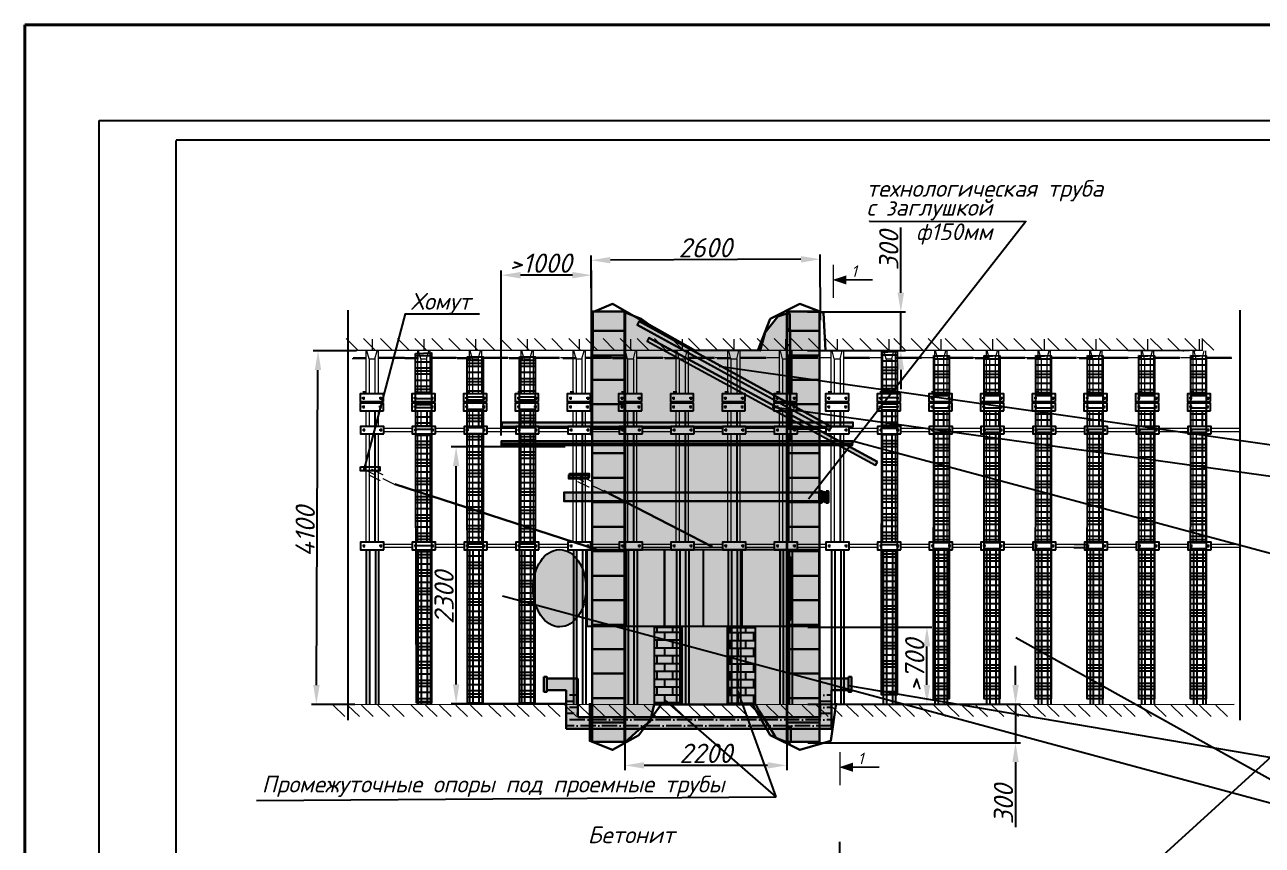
# Model space of a CAD drawing. Header units: millimetres. Extents: x 2479 to 6465, y 644 to 4399.
# Drawn here: x 2479 to 2799.8, y 1701.7 to 1914.6 of the extents above; entities that cross this region are included whole.
import ezdxf

# ---------------------------------------------------------------- set-up
doc = ezdxf.new("R2010")
doc.units = ezdxf.units.MM
doc.header["$PDMODE"] = 1
doc.layers.add('Layer1', color=5, linetype='Continuous')
doc.layers.add('надписи', color=7, linetype='Continuous')
doc.styles.add('3m', font='italict.shx', dxfattribs={"height": 3})
doc.styles.get("Standard").update_dxf_attribs({"font": 'isocpeui.ttf'})
doc.dimstyles.new('ISO-25$0', dxfattribs={"dimtxt": 2.5, "dimasz": 2.5, "dimexe": 1.25, "dimexo": 2, "dimgap": 3, "dimtad": 1, "dimjust": 2, "dimtih": 1, "dimtoh": 1, "dimdec": 3, "dimlfac": 0.1, "dimtxsty": '3m', "dimblk": 'NONE', "dimcen": 2.5, "dimdle": 2, "dimse1": 1, "dimse2": 1, "dimclrd": 256, "dimclrt": 5, "dimadec": 0, "dimazin": 0, "dimtm": 1e-09, "dimtfac": 1, "dimtdec": 3, "dimtmove": 0, "dimatfit": 3, "dimfxl": 0, "dimlwd": 0, "dimlwe": 0, "dimarcsym": 0})

# ---------------------------------------------------------------- blocks, each defined once
blk = doc.blocks.new('zam1')
at = {"color": 5, "linetype": 'Continuous'}
blk.add_line((-3.01, 0, 2), (-3.01, 0, 2), dxfattribs=at)
at = {"color": 12, "linetype": 'Continuous'}
for p, q in [((-2.58, 1, 2.5), (-1.84, 1, 2.5)), ((-2.23, 1.4, 2.5), (-2.23, 0.61, 2.5)), ((1.8, 1, 2.5), (2.54, 1, 2.5)), ((2.16, 1.4, 2.5), (2.16, 0.61, 2.5))]:
    blk.add_line(p, q, dxfattribs=at)
blk.add_3dface([(-3.01, 0, 2), (-3.01, 1.96, 2), (3.01, 1.96, 2), (3.01, 0, 2)])
blk = doc.blocks.new('рама')
at = {"color": 7, "linetype": 'Continuous', "lineweight": 0}
for p, q in [((170.65, 2238.06), (170.65, 2241.06)), ((162.34, 2236.06), (169.13, 2236.04)), ((162.35, 2236.31), (169.13, 2236.29)), ((169.16, 2238.05), (169.16, 2233.56)), ((170, 2235.95), (169.44, 2238.05)), ((170, 2235.95), (170, 2233.56)), ((171.51, 2235.95), (172.07, 2238.05)), ((171.51, 2235.95), (171.51, 2233.56)), ((172.38, 2238.05), (172.38, 2233.56)), ((169.16, 2233.56), (169.16, 2226.89)), ((170, 2233.56), (170, 2226.89)), ((171.51, 2233.56), (171.51, 2226.89)), ((172.38, 2233.56), (172.38, 2226.89)), ((169.16, 2222.5), (169.16, 2218.53)), ((171.51, 2222.5), (171.51, 2218.53)), ((172.38, 2222.5), (172.38, 2218.53)), ((169.16, 2216.54), (169.16, 2188.43)), ((171.51, 2216.54), (171.51, 2188.4)), ((172.38, 2216.54), (172.38, 2188.4))]:
    blk.add_line(p, q, dxfattribs=at)
at = {"color": 7, "lineweight": 13}
blk.add_line((175.6, 2236.31), (172.31, 2236.31), dxfattribs=at)
at = {"color": 12, "linetype": 'Continuous'}
for p, q in [((168.51, 2226.16, 2.5), (168.51, 2225.37, 2.5)), ((172.96, 2226.16, 2.5), (172.96, 2225.37, 2.5)), ((168.16, 2225.76, 2.5), (168.9, 2225.76, 2.5)), ((168.22, 2223.49, 2.5), (168.96, 2223.49, 2.5)), ((168.58, 2223.89, 2.5), (168.58, 2223.1, 2.5)), ((172.61, 2225.76, 2.5), (173.35, 2225.76, 2.5)), ((172.61, 2223.49, 2.5), (173.35, 2223.49, 2.5)), ((172.96, 2223.89, 2.5), (172.96, 2223.1, 2.5))]:
    blk.add_line(p, q, dxfattribs=at)
at = {"color": 2, "linetype": 'Continuous'}
for p, q in [((172.14, 2227.37), (173.02, 2227.37)), ((172.22, 2227.37), (173.1, 2227.37))]:
    blk.add_line(p, q, dxfattribs=at)
at = {"color": 5, "linetype": 'Continuous'}
for p, q in [((167.71, 2224.93, 2), (167.71, 2224.93, 2)), ((167.79, 2224.93, 2), (167.79, 2224.93, 2)), ((167.79, 2222.49, 2), (167.79, 2222.49, 2))]:
    blk.add_line(p, q, dxfattribs=at)
at = {"color": 7, "linetype": 'Continuous'}
for p, q in [((173.81, 2224.93, 2), (167.79, 2224.93, 2)), ((169.12, 2224.93, -0.23), (169.12, 2224.45, -0.14)), ((170.01, 2224.45, -0.58), (170.01, 2224.93, -1)), ((171.5, 2224.93, -0.63), (171.5, 2224.45, -0.36)), ((171.5, 2223.81), (171.5, 2223.81)), ((171.5, 2223.81), (171.5, 2223.81)), ((172.39, 2224.93, -0.78), (172.39, 2224.45, -0.45))]:
    blk.add_line(p, q, dxfattribs=at)
at = {"color": 7}
for p, q in [((169.97, 2222.5), (169.97, 2218.53)), ((169.97, 2216.54), (169.97, 2188.4)), ((169.02, 2186.41), (169.02, 2146.32)), ((169.85, 2186.41), (169.85, 2146.32)), ((171.38, 2186.41), (171.38, 2146.32)), ((172.23, 2186.41), (172.23, 2146.32))]:
    blk.add_line(p, q, dxfattribs=at)
at = {"linetype": 'Continuous', "lineweight": 13}
for p, q in [((160.28, 2217.07), (167.69, 2217.07)), ((160.29, 2217.87), (167.69, 2217.87)), ((160.29, 2187.87), (167.69, 2187.87)), ((160.28, 2187.07), (167.69, 2187.07))]:
    blk.add_line(p, q, dxfattribs=at)
at = {"color": 7, "linetype": 'Continuous', "lineweight": 0}
blk.add_lwpolyline([(169.99, 2235.93), (171.5, 2235.93)], dxfattribs=at)
for points in [[(167.79, 2224.93, 2), (167.79, 2226.89, 2), (173.81, 2226.89, 2), (173.81, 2224.93, 2)], [(167.79, 2222.49, 2), (167.79, 2224.45, 2), (173.81, 2224.45, 2), (173.81, 2222.49, 2)]]:
    blk.add_3dface(points)
at = {"color": 2, "linetype": 'Continuous', "rotation": 359.9999999997382}
for p in [(170.68, 2216.51), (170.68, 2186.44)]:
    blk.add_blockref('zam1', p, dxfattribs=at)
blk = doc.blocks.new('*D233')
at = {"color": 0, "linetype": 'Continuous', "lineweight": -2}
for p, q in [((2565.02, 1829.94), (2553.8, 1829.99)), ((2554.63, 1743.28), (2555.03, 1824.99)), ((2564.57, 1738.23), (2553.36, 1738.29))]:
    blk.add_line(p, q, dxfattribs=at)
at = {"color": 0, "linetype": 'Continuous', "lineweight": 40}
for points in [[(2554.19, 1824.99), (2555.86, 1824.98), (2555.05, 1829.99)], [(2553.8, 1743.28), (2555.46, 1743.27), (2554.61, 1738.28)]]:
    blk.add_solid(points, dxfattribs=at)
at = {"layer": 'Defpoints', "color": 0, "linetype": 'Continuous', "lineweight": 40}
for p in [(2555.05, 1829.99), (2565.64, 1829.94), (2565.2, 1738.23)]:
    blk.add_point(p, dxfattribs=at)
at = {"color": 0, "linetype": 'Continuous', "lineweight": 18, "insert": (2551.7, 1783.12), "char_height": 5, "attachment_point": 5, "rotation": 89.7211}
blk.add_mtext('4100', dxfattribs=at)
blk = doc.blocks.new('*D226')
at = {"color": 0, "linetype": 'Continuous', "lineweight": -2}
for p, q in [((2634.56, 1737.61), (2634.56, 1721.22)), ((2676.56, 1737.61), (2676.56, 1721.22)), ((2671.56, 1722.47), (2639.56, 1722.47))]:
    blk.add_line(p, q, dxfattribs=at)
at = {"color": 0, "linetype": 'Continuous', "lineweight": 40}
for points in [[(2639.56, 1723.3), (2639.56, 1721.63), (2634.56, 1722.47)], [(2671.56, 1723.3), (2671.56, 1721.63), (2676.56, 1722.47)]]:
    blk.add_solid(points, dxfattribs=at)
at = {"layer": 'Defpoints', "color": 0, "linetype": 'Continuous', "lineweight": 40}
for p in [(2634.56, 1738.23), (2676.56, 1738.23), (2634.56, 1722.47)]:
    blk.add_point(p, dxfattribs=at)
at = {"color": 0, "linetype": 'Continuous', "lineweight": 18, "insert": (2655.56, 1725.59), "char_height": 5, "attachment_point": 5}
blk.add_mtext('2200', dxfattribs=at)
blk = doc.blocks.new('*D223')
at = {"color": 0, "linetype": 'Continuous', "lineweight": -2}
for p, q in [((2735.83, 1743.31), (2735.83, 1748.31)), ((2681.99, 1738.31), (2737.08, 1738.31)), ((2735.83, 1738.31), (2735.83, 1728.31)), ((2681.99, 1728.31), (2737.08, 1728.31)), ((2735.83, 1723.31), (2735.83, 1706.44))]:
    blk.add_line(p, q, dxfattribs=at)
at = {"color": 0, "linetype": 'Continuous'}
for points in [[(2735, 1743.31), (2736.67, 1743.31), (2735.83, 1738.31)], [(2735, 1723.31), (2736.67, 1723.31), (2735.83, 1728.31)]]:
    blk.add_solid(points, dxfattribs=at)
at = {"layer": 'Defpoints', "color": 0, "linetype": 'Continuous'}
for p in [(2681.37, 1738.31), (2681.37, 1728.31), (2735.83, 1728.31)]:
    blk.add_point(p, dxfattribs=at)
at = {"color": 0, "linetype": 'Continuous', "lineweight": 18, "insert": (2732.71, 1712.37), "char_height": 5, "attachment_point": 5, "rotation": 90}
blk.add_mtext('300', dxfattribs=at)
blk = doc.blocks.new('*D225')
at = {"color": 0, "linetype": 'Continuous', "lineweight": -2}
for p, q in [((2690.33, 1697.67), (2690.33, 1702.67)), ((2675.68, 1692.67), (2691.58, 1692.67)), ((2690.33, 1692.67), (2690.33, 1682.67)), ((2675.68, 1682.67), (2691.58, 1682.67)), ((2690.33, 1677.67), (2690.33, 1660.8))]:
    blk.add_line(p, q, dxfattribs=at)
at = {"color": 0, "linetype": 'Continuous'}
for points in [[(2689.5, 1697.67), (2691.17, 1697.67), (2690.33, 1692.67)], [(2689.5, 1677.67), (2691.17, 1677.67), (2690.33, 1682.67)]]:
    blk.add_solid(points, dxfattribs=at)
at = {"layer": 'Defpoints', "color": 0, "linetype": 'Continuous'}
for p in [(2675.05, 1692.67), (2675.05, 1682.67), (2690.33, 1682.67)]:
    blk.add_point(p, dxfattribs=at)
at = {"color": 0, "linetype": 'Continuous', "lineweight": 18, "insert": (2687.21, 1666.74), "char_height": 5, "attachment_point": 5, "rotation": 90}
blk.add_mtext('300', dxfattribs=at)
blk = doc.blocks.new('*D236')
at = {"color": 0, "linetype": 'Continuous', "lineweight": -2}
for p, q in [((2706.1, 1845.06), (2706.1, 1861.93)), ((2681.87, 1840.06), (2707.35, 1840.06)), ((2706.1, 1830.06), (2706.1, 1840.06)), ((2681.87, 1830.06), (2707.35, 1830.06)), ((2706.1, 1825.06), (2706.1, 1820.06))]:
    blk.add_line(p, q, dxfattribs=at)
at = {"color": 0, "linetype": 'Continuous'}
for points in [[(2705.27, 1845.06), (2706.94, 1845.06), (2706.1, 1840.06)], [(2705.27, 1825.06), (2706.94, 1825.06), (2706.1, 1830.06)]]:
    blk.add_solid(points, dxfattribs=at)
at = {"layer": 'Defpoints', "color": 0, "linetype": 'Continuous'}
for p in [(2681.25, 1840.06), (2681.25, 1830.06), (2706.1, 1830.06)]:
    blk.add_point(p, dxfattribs=at)
at = {"color": 0, "linetype": 'Continuous', "lineweight": 18, "insert": (2702.98, 1856), "char_height": 5, "attachment_point": 5, "rotation": 90}
blk.add_mtext('300', dxfattribs=at)
blk = doc.blocks.new('*D237')
at = {"color": 0, "linetype": 'Continuous', "lineweight": -2}
for p, q in [((2682, 1758.31), (2714.12, 1758.31)), ((2712.87, 1743.31), (2712.87, 1753.31)), ((2682, 1738.31), (2714.12, 1738.31))]:
    blk.add_line(p, q, dxfattribs=at)
at = {"color": 0, "linetype": 'Continuous'}
for points in [[(2712.03, 1753.31), (2713.7, 1753.31), (2712.87, 1758.31)], [(2712.03, 1743.31), (2713.7, 1743.31), (2712.87, 1738.31)]]:
    blk.add_solid(points, dxfattribs=at)
at = {"layer": 'Defpoints', "color": 0, "linetype": 'Continuous'}
for p in [(2681.37, 1758.31), (2712.87, 1758.31), (2681.37, 1738.31)]:
    blk.add_point(p, dxfattribs=at)
at = {"color": 0, "linetype": 'Continuous', "lineweight": 18, "insert": (2709.71, 1748.38), "char_height": 5, "attachment_point": 5, "rotation": 90}
blk.add_mtext('>700', dxfattribs=at)
blk = doc.blocks.new('*D238')
at = {"color": 0, "linetype": 'Continuous', "lineweight": -2}
for p, q in [((2619.06, 1805.06), (2589.58, 1805.06)), ((2590.83, 1743.45), (2590.83, 1800.06)), ((2619.06, 1738.45), (2589.58, 1738.45))]:
    blk.add_line(p, q, dxfattribs=at)
at = {"color": 0, "linetype": 'Continuous', "lineweight": 40}
for points in [[(2590, 1800.06), (2591.67, 1800.06), (2590.83, 1805.06)], [(2590, 1743.45), (2591.67, 1743.45), (2590.83, 1738.45)]]:
    blk.add_solid(points, dxfattribs=at)
at = {"layer": 'Defpoints', "color": 0, "linetype": 'Continuous', "lineweight": 40}
for p in [(2590.83, 1805.06), (2619.68, 1805.06), (2619.68, 1738.45)]:
    blk.add_point(p, dxfattribs=at)
at = {"color": 0, "linetype": 'Continuous', "lineweight": 18, "insert": (2587.71, 1765.98), "char_height": 5, "attachment_point": 5, "rotation": 90}
blk.add_mtext('2300', dxfattribs=at)
blk = doc.blocks.new('нош')
at = {"color": 7, "linetype": 'Continuous', "const_width": 0.311}
for points in [[(2569.79, 1797.84), (2566.69, 1799.37)], [(2571.93, 1797.79), (2568.83, 1799.32)], [(2571.2, 1796.3), (2568.1, 1797.83)], [(2574.91, 1795.31), (2571.8, 1796.85)], [(2623.97, 1796.09), (2620.86, 1797.62)], [(2625.37, 1794.56), (2622.27, 1796.09)], [(2626.11, 1796.04), (2623, 1797.57)], [(2629.08, 1793.57), (2625.98, 1795.1)]]:
    blk.add_lwpolyline(points, dxfattribs=at)
at = {"layer": 'надписи'}
for points in [[(2566.07, 1799.89), (2571.1, 1799.89), (2571.1, 1798.86), (2566.07, 1798.86)], [(2620.24, 1798.14), (2625.28, 1798.14), (2625.28, 1797.11), (2620.24, 1797.11)]]:
    blk.add_lwpolyline(points, close=True, dxfattribs=at)
at = {"layer": 'надписи', "lineweight": 30}
for points in [[(2574.98, 1795.4), (2627.49, 1778.37)], [(2629.15, 1793.65), (2657.27, 1779.12)]]:
    blk.add_lwpolyline(points, dxfattribs=at)
blk = doc.blocks.new('*D245')
at = {"color": 0, "linetype": 'Continuous', "lineweight": -2}
for p, q in [((2602.52, 1808), (2602.52, 1850.85)), ((2625.96, 1808), (2625.96, 1850.85)), ((2620.96, 1849.6), (2607.52, 1849.6))]:
    blk.add_line(p, q, dxfattribs=at)
at = {"color": 0, "linetype": 'Continuous', "lineweight": 40}
for points in [[(2607.52, 1850.43), (2607.52, 1848.76), (2602.52, 1849.6)], [(2620.96, 1850.43), (2620.96, 1848.76), (2625.96, 1849.6)]]:
    blk.add_solid(points, dxfattribs=at)
at = {"layer": 'Defpoints', "color": 0, "linetype": 'Continuous', "lineweight": 40}
for p in [(2602.52, 1849.6), (2602.52, 1807.37), (2625.96, 1807.37)]:
    blk.add_point(p, dxfattribs=at)
at = {"color": 0, "linetype": 'Continuous', "lineweight": 18, "insert": (2612.71, 1852.72), "char_height": 5, "attachment_point": 5}
blk.add_mtext('>1000', dxfattribs=at)
blk = doc.blocks.new('щшжщ')
for points in [[(2287.96, 1758.49), (2287.96, 1778.49), (2297.96, 1778.49), (2297.96, 1758.49)], [(2297.96, 1758.49), (2297.96, 1778.49), (2307.96, 1778.49), (2307.96, 1758.49)], [(2307.96, 1758.49), (2307.96, 1778.49), (2317.96, 1778.49), (2317.96, 1758.49)], [(2317.96, 1758.49), (2317.96, 1778.49), (2327.96, 1778.49), (2327.96, 1758.49)], [(2327.96, 1758.49), (2327.96, 1778.49), (2337.96, 1778.49), (2337.96, 1758.49)], [(2337.96, 1758.49), (2337.96, 1778.49), (2347.96, 1778.49), (2347.96, 1758.49)]]:
    blk.add_hatch(color=5).paths.add_polyline_path(points)
at = {"layer": 'Layer1'}
h = blk.add_hatch(color=5, dxfattribs=at)
edge = h.paths.add_edge_path()
edge.add_ellipse((2280.78, 1768.41), major_axis=(-0.06, 10.02), ratio=0.686268, start_angle=0, end_angle=360)
at = {"elevation": 2}
for points in [[(2287.96, 1758.49), (2287.96, 1778.49), (2297.96, 1778.49), (2297.96, 1758.49), (2287.96, 1758.49)], [(2297.96, 1758.49), (2297.96, 1778.49), (2307.96, 1778.49), (2307.96, 1758.49), (2297.96, 1758.49)], [(2307.96, 1758.49), (2307.96, 1778.49), (2317.96, 1778.49), (2317.96, 1758.49), (2307.96, 1758.49)], [(2318.04, 1758.49), (2318.04, 1778.49), (2328.04, 1778.49), (2328.04, 1758.49), (2318.04, 1758.49)], [(2327.96, 1758.49), (2327.96, 1778.49), (2337.96, 1778.49), (2337.96, 1758.49), (2327.96, 1758.49)], [(2337.96, 1758.49), (2337.96, 1778.49), (2347.96, 1778.49), (2347.96, 1758.49), (2337.96, 1758.49)]]:
    blk.add_lwpolyline(points, dxfattribs=at)
blk.add_ellipse((2280.78, 1768.41), major_axis=(-0.06, 10.02), ratio=0.686268)
blk = doc.blocks.new('*D311')
at = {"color": 0, "linetype": 'Continuous', "lineweight": -2}
for p, q in [((2625.9, 1837.64), (2625.82, 1854.71)), ((2685.27, 1837.9), (2685.2, 1854.98)), ((2680.2, 1853.71), (2630.83, 1853.49))]:
    blk.add_line(p, q, dxfattribs=at)
at = {"color": 0, "linetype": 'Continuous', "lineweight": 40}
for points in [[(2630.82, 1854.32), (2630.83, 1852.65), (2625.83, 1853.46)], [(2680.2, 1854.54), (2680.21, 1852.88), (2685.2, 1853.73)]]:
    blk.add_solid(points, dxfattribs=at)
at = {"layer": 'Defpoints', "color": 0, "linetype": 'Continuous', "lineweight": 40}
for p in [(2625.83, 1853.46), (2625.9, 1837.01), (2685.28, 1837.28)]:
    blk.add_point(p, dxfattribs=at)
at = {"color": 0, "linetype": 'Continuous', "lineweight": 18, "insert": (2655.41, 1856.72), "char_height": 5, "attachment_point": 5, "rotation": 0.2597}
blk.add_mtext('2600', dxfattribs=at)

msp = doc.modelspace()

# ---------------------------------------------------------------- hatches: boundary and pattern name
at = {"lineweight": 40}
for points in [[(2626.08468, 1840.14797), (2634.44266, 1840.14797), (2634.44266, 1728.54743), (2626.08468, 1728.54743)], [(2676.62744, 1840.14797), (2684.98542, 1840.14797), (2684.98542, 1728.54743), (2676.62744, 1728.54743)]]:
    msp.add_hatch(color=161, dxfattribs=at).paths.add_polyline_path(points)
at = {"lineweight": 30}
h = msp.add_hatch(dxfattribs=at)
h.set_pattern_fill('ANSI31', color=256, scale=2, angle=135, style=0)
h.set_pattern_definition([(180, (244.1464, 0), (-1e-15, -6.35), [])])
h.paths.add_polyline_path([(2626.08468, 1840.14797), (2634.44266, 1840.14797), (2634.44266, 1728.54743), (2626.08468, 1728.54743)])
h = msp.add_hatch(dxfattribs=at)
h.set_pattern_fill('ANSI31', color=256, scale=2, angle=135, style=0)
h.set_pattern_definition([(180, (294.689, 0), (-1e-15, -6.35), [])])
h.paths.add_polyline_path([(2676.62744, 1840.14797), (2684.98542, 1840.14797), (2684.98542, 1728.54743), (2676.62744, 1728.54743)])
h = msp.add_hatch()
h.set_pattern_fill('CLAY', color=12, style=0)
h.set_pattern_definition([(0, (-1308.785, 533.3404), (0, 4.7625), []), (0, (-1308.785, 534.134), (0, 4.7625), []), (0, (-1308.785, 534.928), (0, 4.7625), []), (0, (-1308.785, 536.5154), (0, 4.7625), [4.7625, -3.175])])
h.paths.add_polyline_path([(2584.41694, 1829.47483), (2580.32741, 1829.29964), (2580.53999, 1738.71927), (2584.48215, 1738.63365)])
h = msp.add_hatch()
h.set_pattern_fill('CLAY', color=12, style=0)
h.set_pattern_definition([(0, (-1295.4495, 535.3495), (0, 4.7625), []), (0, (-1295.4495, 536.143), (0, 4.7625), []), (0, (-1295.4495, 536.937), (0, 4.7625), []), (0, (-1295.4495, 538.5245), (0, 4.7625), [4.7625, -3.175])])
h.paths.add_polyline_path([(2597.82338, 1828.3953), (2593.72325, 1828.3953), (2593.74607, 1738.39343), (2597.76815, 1738.43486)])
h = msp.add_hatch()
h.set_pattern_fill('CLAY', color=12, style=0)
h.set_pattern_definition([(0, (-1281.95, 535.3495), (0, 4.7625), []), (0, (-1281.95, 536.143), (0, 4.7625), []), (0, (-1281.95, 536.937), (0, 4.7625), []), (0, (-1281.95, 538.5245), (0, 4.7625), [4.7625, -3.175])])
h.paths.add_polyline_path([(2611.3229, 1828.3953), (2607.22276, 1828.3953), (2607.24558, 1738.39343), (2611.26766, 1738.43486)])
h = msp.add_hatch()
h.set_pattern_fill('CLAY', color=12, style=0)
h.set_pattern_definition([(0, (-1188.027, 533.54), (0, 4.7625), []), (0, (-1188.027, 534.3336), (0, 4.7625), []), (0, (-1188.027, 535.1273), (0, 4.7625), []), (0, (-1188.027, 536.715), (0, 4.7625), [4.7625, -3.175])])
h.paths.add_polyline_path([(2705.17465, 1829.67428), (2701.17436, 1829.77642), (2701.11434, 1740.77053), (2705.17463, 1740.77053)])
h = msp.add_hatch()
h.set_pattern_fill('CLAY', color=12, style=0)
h.set_pattern_definition([(0, (-1174.555, 532.5123), (0, 4.7625), []), (0, (-1174.555, 533.306), (0, 4.7625), []), (0, (-1174.555, 534.1), (0, 4.7625), []), (0, (-1174.555, 535.6873), (0, 4.7625), [4.7625, -3.175])])
h.paths.add_polyline_path([(2718.64659, 1828.64672), (2714.6233, 1828.78849), (2714.58628, 1739.74298), (2718.64657, 1739.74298)])
h = msp.add_hatch()
h.set_pattern_fill('CLAY', color=12, style=0)
h.set_pattern_definition([(0, (-1161.4484, 532.5123), (0, 4.7625), []), (0, (-1161.4484, 533.306), (0, 4.7625), []), (0, (-1161.4484, 534.1), (0, 4.7625), []), (0, (-1161.4484, 535.6873), (0, 4.7625), [4.7625, -3.175])])
h.paths.add_polyline_path([(2731.75339, 1828.64672), (2727.7301, 1828.78849), (2727.69308, 1739.74298), (2731.75337, 1739.74298)])
h = msp.add_hatch()
h.set_pattern_fill('CLAY', color=12, style=0)
h.set_pattern_definition([(0, (-1148.0996, 532.5123), (0, 4.7625), []), (0, (-1148.0996, 533.306), (0, 4.7625), []), (0, (-1148.0996, 534.1), (0, 4.7625), []), (0, (-1148.0996, 535.6873), (0, 4.7625), [4.7625, -3.175])])
h.paths.add_polyline_path([(2745.10218, 1828.64672), (2741.07889, 1828.78849), (2741.04187, 1739.74298), (2745.10216, 1739.74298)])
h = msp.add_hatch()
h.set_pattern_fill('CLAY', color=12, style=0)
h.set_pattern_definition([(0, (-1134.7353, 532.5123), (0, 4.7625), []), (0, (-1134.7353, 533.306), (0, 4.7625), []), (0, (-1134.7353, 534.1), (0, 4.7625), []), (0, (-1134.7353, 535.6873), (0, 4.7625), [4.7625, -3.175])])
h.paths.add_polyline_path([(2758.46654, 1828.64672), (2754.44325, 1828.78849), (2754.40623, 1739.74298), (2758.46652, 1739.74298)])
h = msp.add_hatch()
h.set_pattern_fill('CLAY', color=12, style=0)
h.set_pattern_definition([(0, (-1121.346, 532.5123), (0, 4.7625), []), (0, (-1121.346, 533.306), (0, 4.7625), []), (0, (-1121.346, 534.1), (0, 4.7625), []), (0, (-1121.346, 535.6873), (0, 4.7625), [4.7625, -3.175])])
h.paths.add_polyline_path([(2771.85566, 1828.64672), (2767.83237, 1828.78849), (2767.79535, 1739.74298), (2771.85564, 1739.74298)])
h = msp.add_hatch()
h.set_pattern_fill('CLAY', color=12, style=0)
h.set_pattern_definition([(0, (-1107.9453, 532.5123), (0, 4.7625), []), (0, (-1107.9453, 533.306), (0, 4.7625), []), (0, (-1107.9453, 534.1), (0, 4.7625), []), (0, (-1107.9453, 535.6873), (0, 4.7625), [4.7625, -3.175])])
h.paths.add_polyline_path([(2785.25652, 1828.64672), (2781.23324, 1828.78849), (2781.19621, 1739.74298), (2785.25651, 1739.74298)])
h = msp.add_hatch()
h.set_pattern_fill('AR-B816', color=256, scale=0.01, style=0)
h.set_pattern_definition([(0, (-829.7656, 539.8593), (0, 2.032), []), (90, (-829.7656, 539.8593), (-2.032, 2.032), [2.032, -2.032])])
h.paths.add_polyline_path([(2649.32693, 1758.34551), (2642.20981, 1758.34551), (2642.20981, 1738.46334), (2649.32693, 1738.46334)])
h = msp.add_hatch()
h.set_pattern_fill('AR-B816', color=256, scale=0.01, style=0)
h.set_pattern_definition([(0, (-810.7866, 539.7276), (0, 2.032), []), (90, (-810.7866, 539.7276), (-2.032, 2.032), [2.032, -2.032])])
h.paths.add_polyline_path([(2668.30592, 1758.21384), (2661.1888, 1758.21384), (2661.1888, 1738.33168), (2668.30592, 1738.33168)])
at = {"layer": 'Layer1'}
for color, points in [(4, [(2688.11777, 1810.24571), (2638.27382, 1837.64282), (2637.80033, 1836.76202), (2687.64427, 1809.36491)]), (4, [(2700.04228, 1801.18422), (2640.81468, 1833.36847), (2640.34118, 1832.48767), (2699.56878, 1800.30342)]), (3, [(2693.73435, 1811.36806), (2602.68186, 1811.36806), (2602.68186, 1810.36806), (2693.73435, 1810.36806)]), (3, [(2693.58806, 1806.54495), (2602.53558, 1806.54495), (2602.53558, 1805.54495), (2693.58806, 1805.54495)])]:
    msp.add_hatch(color=color, dxfattribs=at).paths.add_polyline_path(points)
at = {"layer": 'Layer1', "lineweight": 40}
msp.add_hatch(color=7, dxfattribs=at).paths.add_polyline_path([(2688.11599, 1741.96049), (2692.50762, 1741.96049), (2692.50762, 1744.96049), (2685.11094, 1744.96049), (2685.11094, 1734.96049), (2622.37184, 1734.96049), (2622.37184, 1744.96049), (2614.37184, 1744.96049), (2614.37184, 1741.96049), (2619.37184, 1741.96049), (2619.37184, 1731.96049), (2688.11599, 1731.96049)])
at = {"layer": 'Layer1'}
h = msp.add_hatch(dxfattribs=at)
h.set_pattern_fill('ANSI36', color=5, scale=0.5, angle=135, style=0)
h.set_pattern_definition([(180, (304.492, 65.8287), (-2.778125, -1.5875), [3.96875, -0.79375, 0, -0.79375])])
h.paths.add_polyline_path([(2688.11599, 1741.96049), (2685.11094, 1741.96049), (2685.11094, 1734.96049), (2622.37184, 1734.96049), (2622.37184, 1741.96049), (2619.37184, 1741.96049), (2619.37184, 1731.96049), (2688.11599, 1731.96049)])
at = {"layer": 'надписи'}
for color, points in [(254, [(2634.65487, 1728.47321), (2634.65487, 1839.95443), (2638.80845, 1838.25347), (2642.14193, 1835.89097), (2646.0616, 1833.56747), (2652.4795, 1830.16827), (2669.64172, 1830.04334), (2670.94103, 1834.70326), (2674.26147, 1838.88548), (2676.51375, 1839.64982), (2676.51375, 1728.45499), (2673.67422, 1729.6087), (2671.87768, 1732.68523), (2669.3112, 1736.65908), (2668.50501, 1738.2798), (2642.12609, 1738.2798), (2641.15238, 1733.82471), (2638.23121, 1731.7172)]), (8, [(2685.06611, 1793.26556), (2618.82894, 1793.26556), (2618.82894, 1790.96796), (2685.06611, 1790.96796)])]:
    msp.add_hatch(color=color, dxfattribs=at).paths.add_polyline_path(points)
h = msp.add_hatch(color=8, dxfattribs=at)
h.paths.add_polyline_path([(2685.06086, 1793.52043), (2685.55423, 1793.52043), (2685.55423, 1790.6698), (2685.06086, 1790.6698)])
h.paths.add_polyline_path([(2686.75762, 1793.52043), (2687.25099, 1793.52043), (2687.25099, 1790.6698), (2686.75762, 1790.6698)])
edge = h.paths.add_edge_path()
edge.add_arc((2686.15555, 1792.77273), 0.61685, 12.5720671, 162.8025345)
edge = h.paths.add_edge_path()
edge.add_arc((2686.1488, 1791.76498), 0.6793, 210.9585308, 333.6668676)
h = msp.add_hatch(color=8, dxfattribs=at)
edge = h.paths.add_edge_path()
edge.add_ellipse((2686.17641, 1792.10918), major_axis=(0, -1.25366), ratio=0.596490859, start_angle=0, end_angle=360)

# ---------------------------------------------------------------- linework, layer by layer
at = {"color": 7}
for p, q in [((2498.31056, 1501.48978), (2498.31056, 1889.7341)), ((2498.31056, 1889.69974), (3078.10779, 1889.69974)), ((2518.31056, 1884.69974), (3073.10779, 1884.69974)), ((2518.31056, 1507.14603), (2518.31056, 1884.52759))]:
    msp.add_line(p, q, dxfattribs=at)
at = {"linetype": 'Continuous', "lineweight": 13}
for p, q in [((2688.58403, 1852.2842), (2688.58403, 1843.68267)), ((2690.28751, 1725.8973), (2690.28751, 1717.29576))]:
    msp.add_line(p, q, dxfattribs=at)
at = {"linetype": 'Continuous', "lineweight": 0}
for p, q in [((2565.37717, 1830.16157), (2562.36963, 1833.16911)), ((2569.81341, 1830.16157), (2566.80546, 1833.16952)), ((2574.24966, 1830.16157), (2571.2413, 1833.16993)), ((2578.68591, 1830.16157), (2575.67713, 1833.17034)), ((2583.12215, 1830.16157), (2580.11297, 1833.17075)), ((2587.5584, 1830.16157), (2584.5488, 1833.17116)), ((2591.99465, 1830.16157), (2588.98464, 1833.17158)), ((2596.43089, 1830.16157), (2593.42048, 1833.17199)), ((2600.86714, 1830.16157), (2597.85631, 1833.1724)), ((2605.30339, 1830.16157), (2602.29215, 1833.17281)), ((2609.73963, 1830.16157), (2606.72798, 1833.17322)), ((2614.17588, 1830.16157), (2611.16382, 1833.17363)), ((2618.61213, 1830.16157), (2615.59965, 1833.17404)), ((2623.04837, 1830.16157), (2620.03549, 1833.17445)), ((2627.48462, 1830.16157), (2624.47132, 1833.17486)), ((2631.92087, 1830.16157), (2628.90716, 1833.17527)), ((2636.35711, 1830.16157), (2633.343, 1833.17569)), ((2640.79336, 1830.16157), (2637.77883, 1833.1761)), ((2645.22961, 1830.16157), (2642.21467, 1833.17651)), ((2649.66585, 1830.16157), (2646.6505, 1833.17692)), ((2654.1021, 1830.16157), (2651.08634, 1833.17733)), ((2658.53835, 1830.16157), (2655.52217, 1833.17774)), ((2662.97459, 1830.16157), (2659.95801, 1833.17815)), ((2667.41084, 1830.16157), (2664.39384, 1833.17856)), ((2671.84708, 1830.16157), (2668.82968, 1833.17897)), ((2676.28333, 1830.16157), (2673.26552, 1833.17938)), ((2680.71958, 1830.16157), (2677.70135, 1833.1798)), ((2685.15582, 1830.16157), (2682.13719, 1833.18021)), ((2689.59207, 1830.16157), (2686.57302, 1833.18062)), ((2694.02832, 1830.16157), (2691.00886, 1833.18103)), ((2698.46456, 1830.16157), (2695.44469, 1833.18144)), ((2702.90081, 1830.16157), (2699.88053, 1833.18185)), ((2707.33706, 1830.16157), (2704.31636, 1833.18226)), ((2711.7733, 1830.16157), (2708.7522, 1833.18267)), ((2716.20955, 1830.16157), (2713.18804, 1833.18308)), ((2720.6458, 1830.16157), (2717.62387, 1833.18349)), ((2725.08204, 1830.16157), (2722.05971, 1833.18391)), ((2729.51829, 1830.16157), (2726.49554, 1833.18432)), ((2733.95454, 1830.16157), (2730.93138, 1833.18473)), ((2738.39078, 1830.16157), (2735.36721, 1833.18514)), ((2742.82703, 1830.16157), (2739.80305, 1833.18555)), ((2747.26328, 1830.16157), (2744.23888, 1833.18596)), ((2751.69952, 1830.16157), (2748.67472, 1833.18637)), ((2756.13577, 1830.16157), (2753.11055, 1833.18678)), ((2760.57202, 1830.16157), (2757.54639, 1833.18719)), ((2765.00826, 1830.16157), (2761.98223, 1833.1876)), ((2769.44451, 1830.16157), (2766.41806, 1833.18802)), ((2773.88075, 1830.16157), (2770.8539, 1833.18843)), ((2778.317, 1830.16157), (2775.28973, 1833.18884)), ((2782.75325, 1830.16157), (2779.72557, 1833.18925)), ((2787.18949, 1830.16157), (2784.1614, 1833.18966)), ((2562.01818, 1735.13586), (2558.97961, 1738.11878)), ((2565.76063, 1735.13586), (2562.72206, 1738.11878)), ((2569.36081, 1735.13586), (2566.32224, 1738.11878)), ((2573.58539, 1735.13586), (2570.54682, 1738.11878)), ((2577.3937, 1735.13586), (2574.35513, 1738.11878)), ((2582.18811, 1735.13586), (2579.14954, 1738.11878)), ((2585.93055, 1735.13586), (2582.89198, 1738.11878)), ((2589.53073, 1735.13586), (2586.49216, 1738.11878)), ((2593.75531, 1735.13586), (2590.71674, 1738.11878)), ((2597.56363, 1735.13586), (2594.52506, 1738.11878)), ((2602.38496, 1735.13586), (2599.34639, 1738.11878)), ((2606.12741, 1735.13586), (2603.08884, 1738.11878)), ((2609.72759, 1735.13586), (2606.68902, 1738.11878)), ((2613.95217, 1735.13586), (2610.9136, 1738.11878)), ((2617.76048, 1735.13586), (2614.72191, 1738.11878)), ((2622.01621, 1735.13586), (2618.97764, 1738.11878)), ((2625.75866, 1735.13586), (2622.72009, 1738.11878)), ((2629.35884, 1735.13586), (2626.32027, 1738.11878)), ((2633.58342, 1735.13586), (2630.54485, 1738.11878)), ((2637.39173, 1735.13586), (2634.35316, 1738.11878)), ((2642.62886, 1735.13586), (2639.59029, 1738.11878)), ((2646.37131, 1735.13586), (2643.33274, 1738.11878)), ((2649.97149, 1735.13586), (2646.93292, 1738.11878)), ((2654.19607, 1735.13586), (2651.1575, 1738.11878)), ((2658.00438, 1735.13586), (2654.96581, 1738.11878)), ((2662.75165, 1735.13586), (2659.71308, 1738.11878)), ((2666.4941, 1735.13586), (2663.45553, 1738.11878)), ((2670.09428, 1735.13586), (2667.05571, 1738.11878)), ((2674.31886, 1735.13586), (2671.28029, 1738.11878)), ((2678.12717, 1735.13586), (2675.0886, 1738.11878)), ((2683.52758, 1735.13586), (2680.48901, 1738.11878)), ((2687.27003, 1735.13586), (2684.23146, 1738.11878)), ((2690.87021, 1735.13586), (2687.83164, 1738.11878)), ((2695.09479, 1735.13586), (2692.05622, 1738.11878)), ((2698.9031, 1735.13586), (2695.86453, 1738.11878)), ((2702.28517, 1735.13586), (2699.2466, 1738.11878)), ((2706.02762, 1735.13586), (2702.98905, 1738.11878)), ((2709.6278, 1735.13586), (2706.58923, 1738.11878)), ((2713.85238, 1735.13586), (2710.81381, 1738.11878)), ((2717.66069, 1735.13586), (2714.62212, 1738.11878)), ((2721.201, 1735.13586), (2718.16243, 1738.11878)), ((2724.94344, 1735.13586), (2721.90487, 1738.11878)), ((2728.54362, 1735.13586), (2725.50505, 1738.11878)), ((2732.7682, 1735.13586), (2729.72963, 1738.11878)), ((2736.57652, 1735.13586), (2733.53795, 1738.11878)), ((2739.81382, 1735.13586), (2736.77525, 1738.11878)), ((2743.55627, 1735.13586), (2740.5177, 1738.11878)), ((2747.15645, 1735.13586), (2744.11788, 1738.11878)), ((2751.38103, 1735.13586), (2748.34246, 1738.11878)), ((2755.18934, 1735.13586), (2752.15077, 1738.11878)), ((2759.52419, 1735.13586), (2756.48562, 1738.11878)), ((2763.26664, 1735.13586), (2760.22807, 1738.11878)), ((2766.86682, 1735.13586), (2763.82824, 1738.11878)), ((2771.0914, 1735.13586), (2768.05282, 1738.11878)), ((2774.89971, 1735.13586), (2771.86114, 1738.11878)), ((2779.18406, 1735.13586), (2776.14549, 1738.11878)), ((2782.9265, 1735.13586), (2779.88793, 1738.11878)), ((2786.52668, 1735.13586), (2783.48811, 1738.11878)), ((2790.75126, 1735.13586), (2787.71269, 1738.11878))]:
    msp.add_line(p, q, dxfattribs=at)
at = {"color": 7, "linetype": 'Continuous', "lineweight": 0}
for p, q in [((2784.28057, 1829.98534), (2784.28028, 1832.98534)), ((2784.28056, 1830.07192), (2562.72367, 1830.07192)), ((2780.90058, 1829.98534), (2764.90058, 1829.98534)), ((2779.17212, 1829.97557), (2779.47643, 1829.97557)), ((2782.10815, 1829.97557), (2782.39212, 1829.97557)), ((2562.72367, 1738.29244), (2792.5011, 1738.31245))]:
    msp.add_line(p, q, dxfattribs=at)
at = {"color": 7, "lineweight": 13}
for p, q in [((2563.91316, 1827.97468), (2567.4878, 1827.97468)), ((2577.52863, 1827.97468), (2581.10327, 1827.97468)), ((2577.78809, 1828.2339), (2581.07445, 1828.2339)), ((2591.14338, 1827.97468), (2594.71801, 1827.97468)), ((2591.40283, 1828.2339), (2594.68919, 1828.2339)), ((2604.55693, 1827.97468), (2608.13157, 1827.97468)), ((2604.81639, 1828.2339), (2608.10275, 1828.2339)), ((2618.47008, 1827.97468), (2622.04472, 1827.97468)), ((2618.72954, 1828.2339), (2622.0159, 1828.2339)), ((2631.3827, 1827.97468), (2634.95734, 1827.97468)), ((2631.64216, 1828.2339), (2634.92852, 1828.2339)), ((2644.8983, 1827.97468), (2648.47294, 1827.97468)), ((2645.15776, 1828.2339), (2648.44411, 1828.2339)), ((2658.51709, 1827.97468), (2662.09173, 1827.97468)), ((2658.77655, 1828.2339), (2662.06291, 1828.2339)), ((2725.40158, 1827.97468), (2728.97622, 1827.97468)), ((2725.66104, 1828.2339), (2728.94739, 1828.2339)), ((2738.86594, 1827.97468), (2742.44058, 1827.97468)), ((2739.1254, 1828.2339), (2742.41175, 1828.2339)), ((2752.30586, 1827.97468), (2755.8805, 1827.97468)), ((2752.56532, 1828.2339), (2755.85168, 1828.2339)), ((2750.95974, 1778.91346), (2754.47085, 1778.91346)), ((2751.04664, 1779.7196), (2754.50411, 1779.7196))]:
    msp.add_line(p, q, dxfattribs=at)
for p, q in [((2823.18301, 1706.86389), (2602.87781, 1766.32005)), ((2823.18301, 1706.86389), (2735.9067, 1755.56197)), ((2673.74568, 1714.29092), (2663.86255, 1741.76973)), ((2673.74568, 1714.29092), (2645.05614, 1739.38394)), ((2539.11568, 1713.39625), (2673.74568, 1714.29092))]:
    msp.add_line(p, q)
at = {"color": 1, "lineweight": 40}
msp.add_line((2685.11094, 1738.30903), (2685.11094, 1734.96049), dxfattribs=at)
at = {"linetype": 'Continuous', "lineweight": 13, "const_width": 0.4}
for points in [[(2698.84056, 1848.3884), (2689.17277, 1848.3884)], [(2700.54404, 1722.0015), (2690.87625, 1722.0015)]]:
    msp.add_lwpolyline(points, dxfattribs=at)
for points in [[(2562.72367, 1840.50178), (2562.72367, 1734.17417)], [(2793.92621, 1840.50178), (2793.92621, 1734.17417)]]:
    msp.add_lwpolyline(points)
at = {"lineweight": 30}
for points in [[(2626.08468, 1840.14797), (2634.44266, 1840.14797), (2634.44266, 1728.54743), (2626.08468, 1728.54743)], [(2676.62744, 1840.14797), (2684.98542, 1840.14797), (2684.98542, 1728.54743), (2676.62744, 1728.54743)]]:
    msp.add_lwpolyline(points, close=True, dxfattribs=at)
for points in [[(2649.32693, 1738.46334), (2642.20981, 1738.46334), (2642.20981, 1758.34551), (2649.32693, 1758.34551)], [(2668.30592, 1738.33168), (2661.1888, 1738.33168), (2661.1888, 1758.21384), (2668.30592, 1758.21384)]]:
    msp.add_lwpolyline(points, close=True)
at = {"linetype": 'Continuous', "lineweight": 13}
for points in [[(2688.38783, 1848.36497), (2691.99058, 1847.18237), (2692.00026, 1849.5594)], [(2690.09131, 1721.97807), (2693.69406, 1720.79547), (2693.70374, 1723.17249)]]:
    msp.add_solid(points, dxfattribs=at)
at = {"layer": 'Layer1'}
for p, q in [((2637.79213, 1836.76647), (2687.63608, 1809.36936)), ((2638.27382, 1837.64282), (2688.11777, 1810.24571)), ((2640.33722, 1832.48981), (2699.56482, 1800.30556)), ((2640.81468, 1833.36847), (2700.04228, 1801.18422)), ((2602.68186, 1811.36806), (2693.73435, 1811.36806)), ((2602.68186, 1810.36806), (2693.73435, 1810.36806)), ((2602.53558, 1806.54495), (2693.58806, 1806.54495)), ((2602.53558, 1805.54495), (2693.58806, 1805.54495))]:
    msp.add_line(p, q, dxfattribs=at)
at = {"layer": 'Layer1', "lineweight": 30}
for p, q in [((2614.37184, 1744.96049), (2622.37184, 1744.96049)), ((2622.37184, 1744.96049), (2622.37184, 1734.96049)), ((2685.11094, 1734.96049), (2685.11094, 1744.96049)), ((2685.11094, 1744.96049), (2692.50762, 1744.96049)), ((2688.31555, 1746.67984), (2688.31555, 1746.67984)), ((2614.37184, 1741.96049), (2619.37184, 1741.96049)), ((2619.37184, 1741.96049), (2619.37184, 1731.96049)), ((2688.11599, 1741.96049), (2692.50762, 1741.96049)), ((2688.11599, 1731.95416), (2688.11599, 1741.96049)), ((2622.37184, 1734.96049), (2685.1159, 1734.96049)), ((2622.41146, 1734.96049), (2685.1159, 1734.96049)), ((2619.33044, 1731.96049), (2688.11599, 1731.96049))]:
    msp.add_line(p, q, dxfattribs=at)
at = {"layer": 'Layer1'}
for points in [[(2688.11777, 1810.24571), (2638.27382, 1837.64282), (2637.80033, 1836.76202), (2687.64427, 1809.36491)], [(2700.04228, 1801.18422), (2640.81468, 1833.36847), (2640.34118, 1832.48767), (2699.56878, 1800.30342)], [(2602.68186, 1811.36806), (2693.73435, 1811.36806), (2693.73435, 1811.36806), (2602.68186, 1811.36806)], [(2693.73435, 1811.36806), (2602.68186, 1811.36806), (2602.68186, 1810.36806), (2693.73435, 1810.36806)], [(2693.58806, 1806.54495), (2602.53558, 1806.54495), (2602.53558, 1805.54495), (2693.58806, 1805.54495)], [(2602.61075, 1805.88592), (2693.66324, 1805.88592), (2693.66324, 1805.88592), (2602.61075, 1805.88592)]]:
    msp.add_lwpolyline(points, close=True, dxfattribs=at)
at = {"layer": 'надписи', "color": 1, "lineweight": 40}
msp.add_lwpolyline([(2479.02355, 1914.55073), (3126.93979, 1914.55073), (3126.93979, 1432.25814), (2479.02355, 1432.25814)], close=True, dxfattribs=at)
at = {"layer": 'надписи', "elevation": 2}
msp.add_lwpolyline([(2697.99336, 1863.57008), (2697.99336, 1863.57008), (2738.50497, 1863.49999), (2682.12984, 1791.53716)], dxfattribs=at)
at = {"layer": 'надписи', "lineweight": 30}
for points in [[(2626.25248, 1830.03587), (2626.25248, 1839.99604), (2631.37977, 1842.14021), (2638.16275, 1838.28057), (2652.90262, 1830.0098)], [(2686.57098, 1830.04667), (2686.03589, 1839.82443), (2679.9304, 1842.14021), (2672.26202, 1838.28057), (2669.00539, 1830.04961)], [(2625.44823, 1738.56467), (2625.44823, 1728.78692), (2631.37977, 1726.47114), (2638.16275, 1730.33078), (2644.24645, 1738.56174)], [(2689.37852, 1738.56467), (2687.94765, 1728.78692), (2679.9304, 1726.47114), (2672.26202, 1730.33078), (2667.46113, 1738.56174)]]:
    msp.add_lwpolyline(points, dxfattribs=at)
at = {"layer": 'надписи'}
for points in [[(2567.00431, 1799.07274), (2577.67904, 1839.55434), (2596.87456, 1839.55434)], [(2850.70127, 1798.56462), (2659.03079, 1825.8892)], [(2851.66203, 1790.46954), (2672.71942, 1815.3965)], [(2847.7513, 1765.03095), (2693.58806, 1806.54495)], [(2846.45873, 1765.1409), (2691.91655, 1624.27614)], [(2830.15378, 1719.66121), (2692.5273, 1743.07014)]]:
    msp.add_lwpolyline(points, dxfattribs=at)
at = {"layer": 'надписи', "lineweight": 30}
for points in [[(2634.65487, 1728.47321), (2634.65487, 1839.95443), (2638.80845, 1838.25347), (2642.14193, 1835.89097), (2646.0616, 1833.56747), (2652.4795, 1830.16827), (2669.64172, 1830.04334), (2670.94103, 1834.70326), (2674.26147, 1838.88548), (2676.51375, 1839.64982), (2676.51375, 1728.45499), (2673.67422, 1729.6087), (2671.87768, 1732.68523), (2669.3112, 1736.65908), (2668.50501, 1738.2798), (2642.12609, 1738.2798), (2641.15238, 1733.82471), (2638.23121, 1731.7172), (2634.65487, 1728.47321)], [(2677.36795, 1839.65276), (2676.55728, 1839.65276), (2676.55728, 1835.56708), (2677.36795, 1835.56708)], [(2677.39011, 1835.54025), (2676.57945, 1835.54025), (2676.57945, 1831.45457), (2677.39011, 1831.45457)], [(2677.39011, 1831.43839), (2676.57945, 1831.43839), (2676.57945, 1827.35271), (2677.39011, 1827.35271)], [(2677.41986, 1827.32243), (2676.6092, 1827.32243), (2676.6092, 1823.23675), (2677.41986, 1823.23675)], [(2677.44203, 1823.20992), (2676.63136, 1823.20992), (2676.63136, 1819.12424), (2677.44203, 1819.12424)], [(2677.44203, 1819.10806), (2676.63136, 1819.10806), (2676.63136, 1815.02238), (2677.44203, 1815.02238)], [(2677.43842, 1814.88867), (2676.62776, 1814.88867), (2676.62776, 1810.80298), (2677.43842, 1810.80298)], [(2677.46059, 1810.77616), (2676.64992, 1810.77616), (2676.64992, 1806.69047), (2677.46059, 1806.69047)], [(2677.47654, 1776.58862), (2676.66587, 1776.58862), (2676.66587, 1772.50294), (2677.47654, 1772.50294)], [(2677.4987, 1772.47611), (2676.68804, 1772.47611), (2676.68804, 1768.39043), (2677.4987, 1768.39043)], [(2677.4987, 1768.37425), (2676.68804, 1768.37425), (2676.68804, 1764.28857), (2677.4987, 1764.28857)], [(2677.46583, 1764.25754), (2676.65517, 1764.25754), (2676.65517, 1760.17185), (2677.46583, 1760.17185)], [(2677.55951, 1732.52096), (2676.74885, 1732.52096), (2676.74885, 1728.43527), (2677.55951, 1728.43527)]]:
    msp.add_lwpolyline(points, close=True, dxfattribs=at)
at = {"layer": 'надписи', "color": 12}
for points in [[(2580.32741, 1829.29964), (2584.41694, 1829.47483), (2584.48215, 1738.63365), (2580.53999, 1738.71927)], [(2593.72325, 1828.3953), (2597.82338, 1828.3953), (2597.76815, 1738.43486), (2593.74607, 1738.39343)], [(2607.22276, 1828.3953), (2611.3229, 1828.3953), (2611.26766, 1738.43486), (2607.24558, 1738.39343)], [(2701.17436, 1829.77642), (2705.17465, 1829.67428), (2705.17463, 1740.77053), (2701.11434, 1740.77053)], [(2714.6233, 1828.78849), (2718.64659, 1828.64672), (2718.64657, 1739.74298), (2714.58628, 1739.74298)], [(2727.7301, 1828.78849), (2731.75339, 1828.64672), (2731.75337, 1739.74298), (2727.69308, 1739.74298)], [(2741.07889, 1828.78849), (2745.10218, 1828.64672), (2745.10216, 1739.74298), (2741.04187, 1739.74298)], [(2754.44325, 1828.78849), (2758.46654, 1828.64672), (2758.46652, 1739.74298), (2754.40623, 1739.74298)], [(2767.83237, 1828.78849), (2771.85566, 1828.64672), (2771.85564, 1739.74298), (2767.79535, 1739.74298)], [(2781.23324, 1828.78849), (2785.25652, 1828.64672), (2785.25651, 1739.74298), (2781.19621, 1739.74298)]]:
    msp.add_lwpolyline(points, close=True, dxfattribs=at)
at = {"layer": 'надписи'}
msp.add_lwpolyline([(2620.04037, 1797.85244), (2625.07386, 1797.85244), (2625.07386, 1796.82257), (2620.04037, 1796.82257)], close=True, dxfattribs=at)
at = {"layer": 'надписи', "color": 252, "lineweight": 30}
msp.add_lwpolyline([(2685.06611, 1793.26556), (2618.82894, 1793.26556), (2618.82894, 1790.96796), (2685.06611, 1790.96796)], close=True, dxfattribs=at)
at = {"layer": 'надписи', "color": 252, "lineweight": 40}
for points in [[(2685.06086, 1793.52043), (2685.55423, 1793.52043), (2685.55423, 1790.6698), (2685.06086, 1790.6698)], [(2686.75762, 1793.52043), (2687.25099, 1793.52043), (2687.25099, 1790.6698), (2686.75762, 1790.6698)]]:
    msp.add_lwpolyline(points, close=True, dxfattribs=at)
at = {"layer": 'надписи', "color": 5, "lineweight": 30}
for points in [[(2613.5915, 1745.39648), (2614.37184, 1745.39648), (2614.37184, 1741.54425), (2613.5915, 1741.54425)], [(2692.50762, 1745.39648), (2693.28796, 1745.39648), (2693.28796, 1741.54425), (2692.50762, 1741.54425)]]:
    msp.add_lwpolyline(points, close=True, dxfattribs=at)
at = {"layer": 'надписи', "color": 252, "lineweight": 40}
msp.add_ellipse((2686.17641, 1792.10918), major_axis=(0, -1.25366), ratio=0.596490859, dxfattribs=at)

# ---------------------------------------------------------------- block references
at = {"color": 1, "lineweight": 40}
msp.add_blockref('щшжщ', (336.87227, 0), dxfattribs=at)
at = {"layer": 'надписи', "color": 254, "xscale": -1}
for p in [(2739.76949, -408.07925), (2753.16949, -408.07925), (2766.56949, -408.07925), (2779.96949, -408.07925), (2793.4508, -408.07925), (2806.76949, -408.07925), (2820.16949, -408.07925), (2833.56949, -408.07925), (2846.96949, -408.07925), (2860.36949, -408.07925), (2873.76949, -408.07925), (2887.16949, -408.07925), (2900.56949, -408.07925), (2913.96949, -408.07925), (2927.36949, -408.07925), (2940.75293, -408.07925), (2954.19506, -408.07925)]:
    msp.add_blockref('рама', p, dxfattribs=at)
at = {"layer": 'надписи', "color": 254}
msp.add_blockref('нош', (0, 0), dxfattribs=at)

# ---------------------------------------------------------------- texts
at = {"linetype": 'Continuous', "lineweight": 13}
for p in [(2693.22793, 1849.13965), (2694.93141, 1722.75275)]:
    msp.add_text('1', height=3, dxfattribs=at).set_placement(p)
at = {"layer": 'надписи', "color": 5}
for s, height, p in [('технологическая труба', 4.3407152, (2697.20883, 1869.93012)), ('с заглушкой', 4.3407152, (2697.20883, 1865.01607)), ('ф150мм', 4.340715, (2710.03489, 1858.68993)), ('Хомут', 4.340715, (2579.12649, 1840.64372)), ('Промежуточные опоры под проемные трубы', 4.3407152, (2540.46335, 1715.45103)), ('Бетонит', 4.340715, (2624.94515, 1702.28792))]:
    msp.add_text(s, height=height, dxfattribs=at).set_placement(p)

# ---------------------------------------------------------------- dimensions: what is measured, and where the dimension line sits
at = {"color": 172, "linetype": 'Continuous', "lineweight": 18}
for base, p1, p2, angle, text, picture, middle, dimtype in [((2706.10232, 1830.06259), (2681.24719, 1840.06259), (2681.24719, 1830.06259), 90, '300', '*D236', (2706.10232, 1855.99819), 160), ((2625.82631, 1853.4641), (2685.27663, 1837.2794), (2625.9009, 1837.01023), 180.2597371, '2600', '*D311', (2655.42211, 1853.59827), 161), ((2602.52297, 1849.5968), (2625.95777, 1807.37108), (2602.52297, 1807.37108), 180, '>1000', '*D245', (2612.70781, 1849.5968), 161), ((2555.05167, 1829.98766), (2565.19677, 1738.22746), (2565.64324, 1829.9361), 89.7210652, '4100', '*D233', (2554.82341, 1783.10048), 161), ((2590.83439, 1805.06419), (2619.68223, 1738.44612), (2619.68223, 1805.06419), 90, '2300', '*D238', (2590.83439, 1765.97532), 160), ((2712.86637, 1758.30903), (2681.37166, 1738.30903), (2681.37166, 1758.30903), 90, '>700', '*D237', (2712.86637, 1748.38045), 161)]:
    dim = msp.add_linear_dim(base=base, p1=p1, p2=p2, angle=angle, text=text, dimstyle='ISO-25$0', override={"dimtxt": 5, "dimasz": 5, "dimexo": 0.625, "dimgap": 0.625, "dimjust": 0, "dimtih": 0, "dimtoh": 0, "dimdec": 2, "dimlfac": 50, "dimpost": '', "dimtxsty": 'Standard', "dimdle": 0, "dimse1": 0, "dimse2": 0, "dimclrd": 0, "dimclrt": 0, "dimtm": 0, "dimtdec": 2, "dimlwd": 65534, "dimlwe": 65534}, dxfattribs=at)
    dim.commit()
    dim.dimension.update_dxf_attribs({"geometry": picture, "text_midpoint": middle, "dimtype": dimtype})
for base, p1, p2, picture, middle in [((2735.83193, 1728.30872), (2681.36919, 1738.30872), (2681.36919, 1728.30872), '*D223', (2732.70693, 1712.37311)), ((2690.33404, 1682.67358), (2675.05228, 1692.67358), (2675.05228, 1682.67358), '*D225', (2687.20904, 1666.73798))]:
    dim = msp.add_linear_dim(base=base, p1=p1, p2=p2, angle=90, text='300', dimstyle='ISO-25$0', override={"dimtxt": 5, "dimasz": 5, "dimexo": 0.625, "dimgap": 0.625, "dimjust": 0, "dimtih": 0, "dimtoh": 0, "dimdec": 2, "dimlfac": 50, "dimpost": '', "dimtxsty": 'Standard', "dimdle": 0, "dimse1": 0, "dimse2": 0, "dimclrd": 0, "dimclrt": 0, "dimtm": 0, "dimtdec": 2, "dimlwd": 65534, "dimlwe": 65534}, dxfattribs=at)
    dim.commit()
    dim.dimension.update_dxf_attribs({"geometry": picture, "text_midpoint": middle})
dim = msp.add_aligned_dim(p1=(2676.56226, 1738.23474), p2=(2634.56226, 1738.23474), distance=15.7688, text='2200', dimstyle='ISO-25$0', override={"dimtxt": 5, "dimasz": 5, "dimexo": 0.625, "dimgap": 0.625, "dimjust": 0, "dimtih": 0, "dimtoh": 0, "dimdec": 2, "dimlfac": 50, "dimpost": '', "dimtxsty": 'Standard', "dimdle": 0, "dimse1": 0, "dimse2": 0, "dimclrd": 0, "dimclrt": 0, "dimtm": 0, "dimtdec": 2, "dimlwd": 65534, "dimlwe": 65534}, dxfattribs=at)
dim.commit()
dim.dimension.update_dxf_attribs({"geometry": '*D226', "text_midpoint": (2655.56226, 1725.59094)})

doc.saveas('drawing.dxf')
